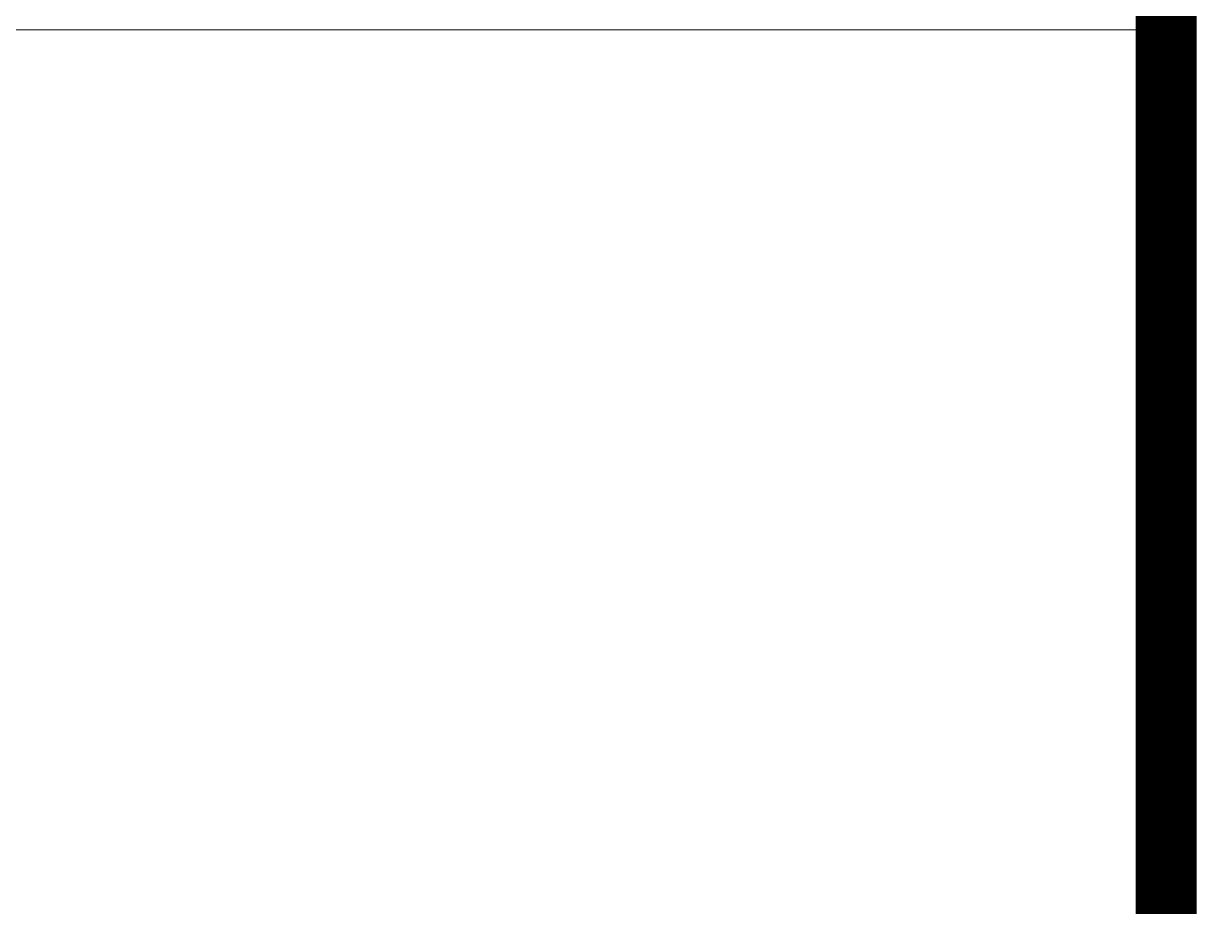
# Model space of a CAD drawing. Header units: metres. Extents: x 8 to 2416, y -346 to 476.
# Drawn here: x 214.499 to 215.077, y -226.868 to -226.433 of the extents above; entities that cross this region are included whole.
import ezdxf

# ---------------------------------------------------------------- set-up
doc = ezdxf.new("R2010")
doc.units = ezdxf.units.M
doc.linetypes.add('0', pattern=[0])
doc.layers.get('0').update_dxf_attribs({"color": 250, "linetype": '0', "lineweight": 20})
doc.layers.add('A-WALL', color=250, linetype='Continuous', lineweight=20)
doc.layers.add('baños', color=140, linetype='Continuous', lineweight=0)
doc.layers.add('REVESTIMIENTO EXTERIOR', color=7, linetype='Continuous', lineweight=5, true_color=0xffdebd)
doc.styles.get("Standard").update_dxf_attribs({"font": 'arial.ttf', "height": 0.1875})

# ---------------------------------------------------------------- blocks, each defined once
blk = doc.blocks.new('PL BASE 2N NASAS 09')
at = {"layer": 'A-WALL'}
for p, q in [((165.09755, -5.45173), (165.09755, -7.58173)), ((165.09755, -7.58173), (165.09755, -8.92173))]:
    blk.add_line(p, q, dxfattribs=at)
at = {"layer": 'baños'}
blk.add_line((163.86755, -7.41173), (165.09755, -7.41173), dxfattribs=at)
at = {"layer": 'baños', "linetype": 'Continuous', "flags": 8}
for tag, p in [('MODELNUMBER', (167.1329, -5.63062, 0)), ('TRADENAME', (167.1329, -5.63066, 0)), ('PRODUCT', (167.1329, -5.6307, 0)), ('MATERIAL', (167.1329, -5.63074, 0)), ('MODELNUMBER', (168.30765, -5.63062, 0)), ('TRADENAME', (168.30765, -5.63066, 0)), ('PRODUCT', (168.30765, -5.6307, 0)), ('MATERIAL', (168.30765, -5.63074, 0))]:
    blk.add_attdef(tag, p, '', height=0.0000254, rotation=180.00008, dxfattribs=at)
blk = doc.blocks.new('PL MUEBLES 2N NASAS 09')
blk.add_blockref('PL BASE 2N NASAS 09', (49.91428, 62.71701))

msp = doc.modelspace()

# ---------------------------------------------------------------- linework, layer by layer
at = {"layer": 'REVESTIMIENTO EXTERIOR', "color": 30, "true_color": 0xf8991e, "const_width": 0.03}
for points in [[(215.04132, -224.45684, -0.198912), (215.06182, -224.50633), (215.06182, -226.60633)], [(215.06182, -226.60633), (215.06182, -227.91633, -0.198912), (215.04132, -227.96583)]]:
    msp.add_lwpolyline(points, format="xyb", dxfattribs=at)

# ---------------------------------------------------------------- block references
at = {"layer": 'REVESTIMIENTO EXTERIOR', "color": 30, "true_color": 0xf8991e}
msp.add_blockref('PL MUEBLES 2N NASAS 09', (0.05, -281.74161), dxfattribs=at)

doc.saveas('drawing.dxf')
